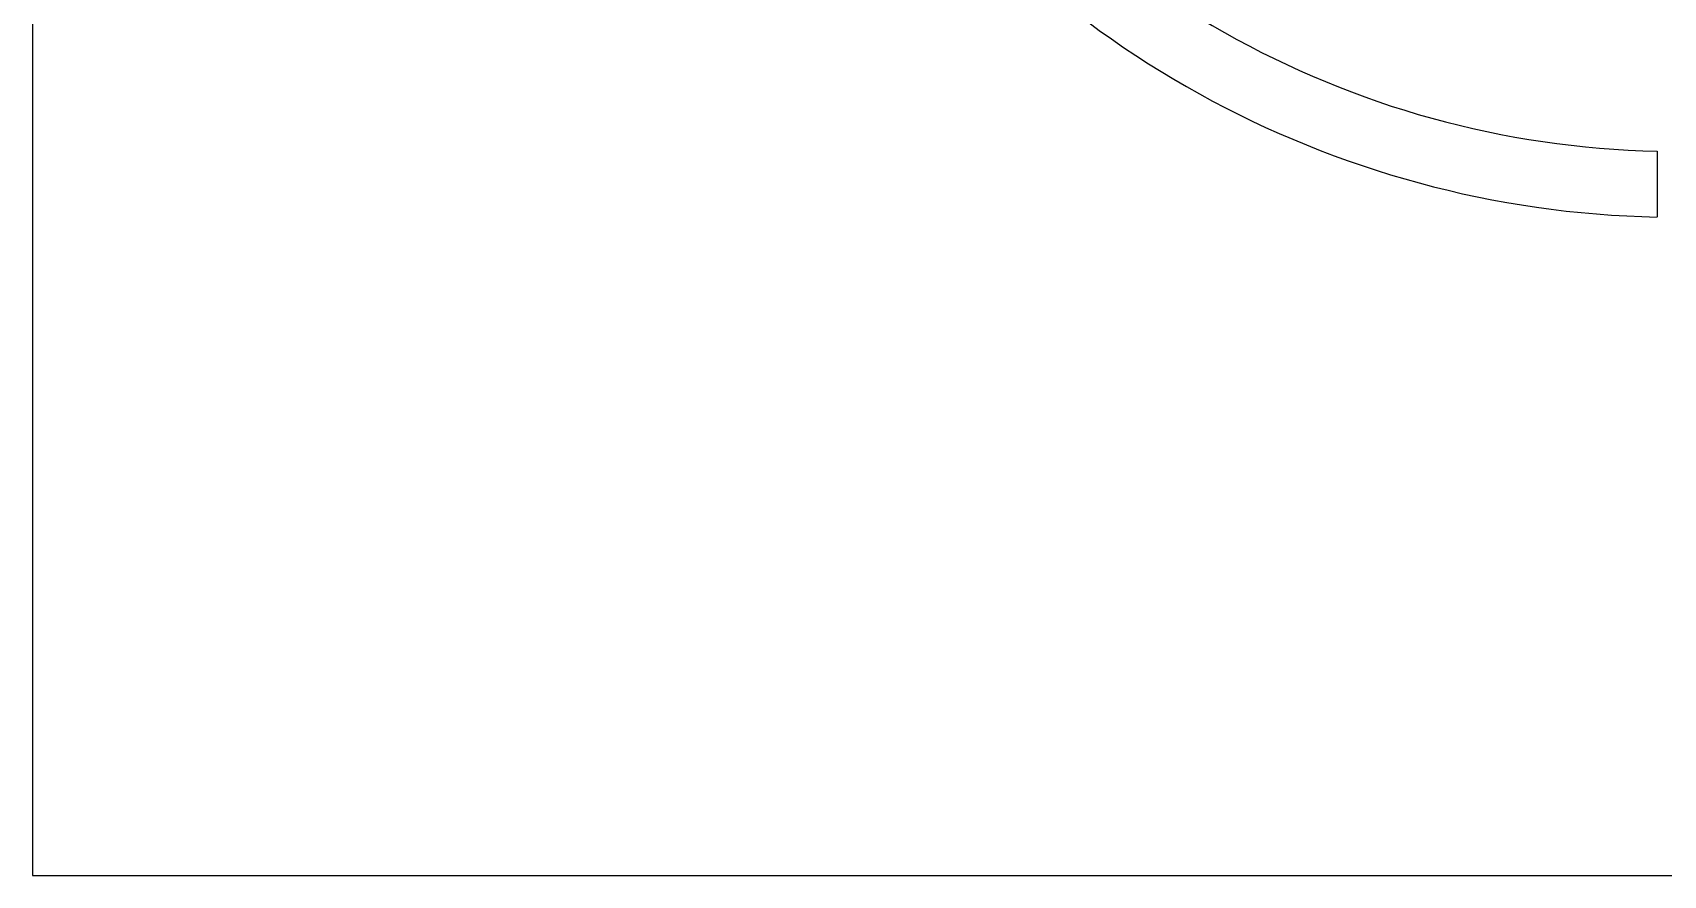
# Model space of a CAD drawing. Header units: millimetres. Extents: x -125 to 125, y -125 to 125.
# Drawn here: x -125 to -1, y -125 to -61 of the extents above; entities that cross this region are included whole.
import ezdxf

# ---------------------------------------------------------------- set-up
doc = ezdxf.new("R2010")
doc.units = ezdxf.units.MM
doc.layers.add('Body', color=7, linetype='CONTINUOUS')

msp = doc.modelspace()

# ---------------------------------------------------------------- linework, layer by layer
at = {"layer": 'Body'}
for p, q in [((-125, 125), (-125, -125)), ((-125, 125, 1), (-125, -125, 1)), ((-125, 125), (-125, -125)), ((-125, 125, 1), (-125, -125, 1)), ((-1.5, -69.98), (-1.5, -74.98)), ((-1.5, -69.98, 1), (-1.5, -74.98, 1)), ((-1.5, -69.98), (-1.5, -74.98)), ((-1.5, -69.98, 1), (-1.5, -74.98, 1)), ((-1.5, -69.98), (-1.5, -69.98, 1)), ((-1.5, -69.98), (-1.5, -69.98, 1)), ((-1.5, -74.98), (-1.5, -74.98, 1)), ((-1.5, -74.98), (-1.5, -74.98, 1)), ((-125, -125), (-125, -125, 1)), ((-125, -125), (125, -125)), ((-125, -125, 1), (125, -125, 1)), ((-125, -125), (-125, -125, 1)), ((-125, -125), (125, -125)), ((-125, -125, 1), (125, -125, 1))]:
    msp.add_line(p, q, dxfattribs=at)
for centre, radius, start, end in [((0, 0), 75, 157.6663, -91.146), ((0, 0, 1), 75, 157.6663, -91.146), ((0, 0), 75, 157.6663, -91.146), ((0, 0, 1), 75, 157.6663, -91.146), ((0, 0), 70, 155.9745, -91.2279), ((0, 0, 1), 70, 155.9745, -91.2279), ((0, 0), 70, 155.9745, -91.2279), ((0, 0, 1), 70, 155.9745, -91.2279)]:
    msp.add_arc(centre, radius, start, end, dxfattribs=at)

doc.saveas('drawing.dxf')
